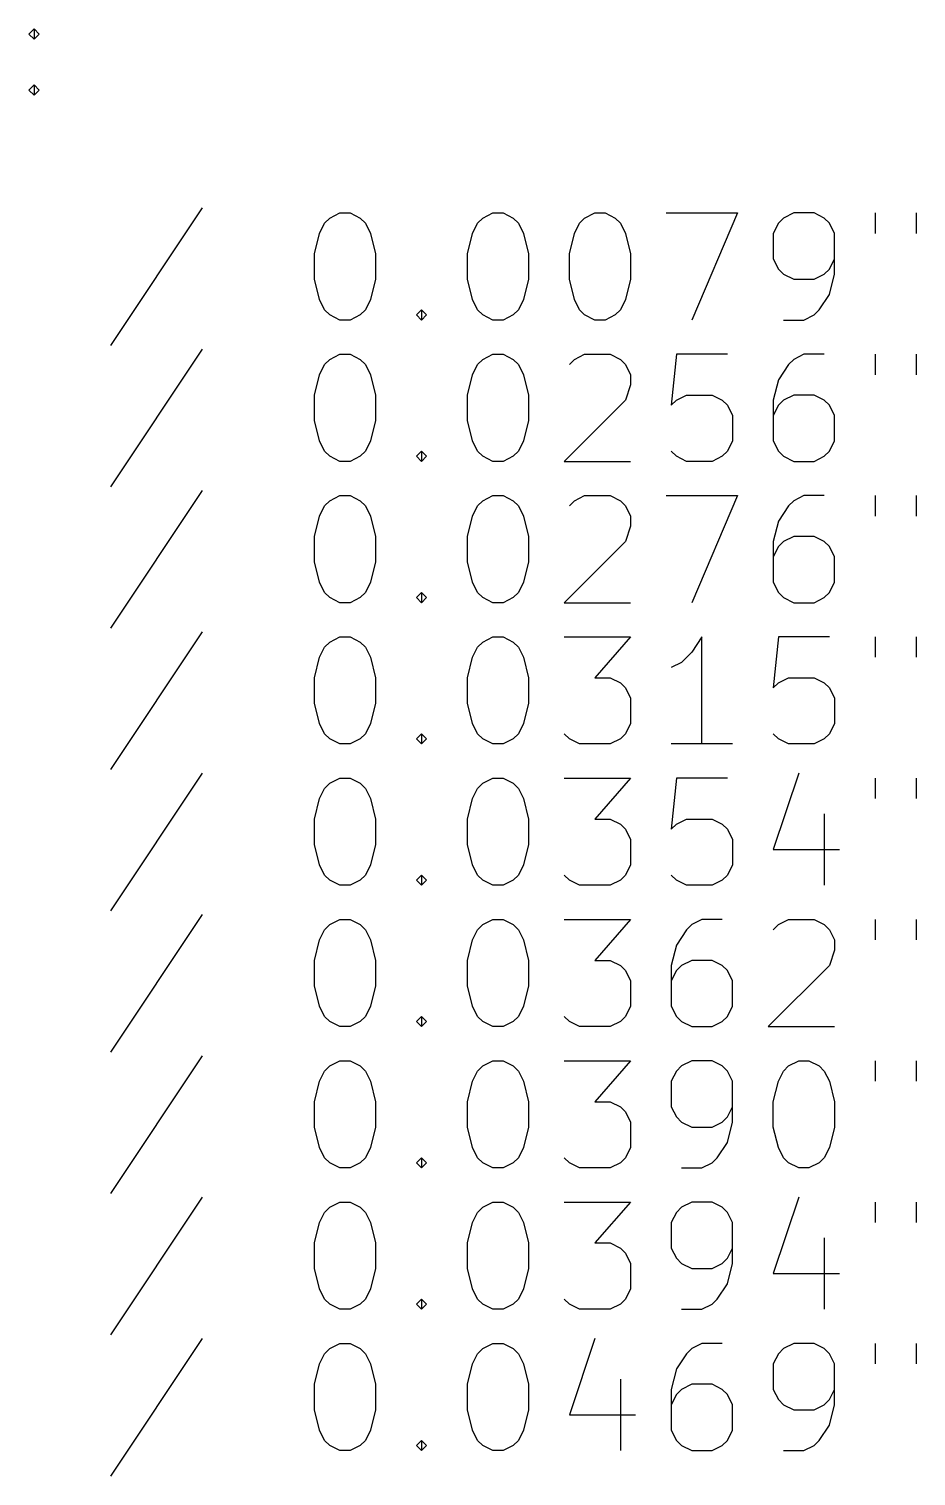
# Model space of a CAD drawing. Extents: x 68 to 170, y -265 to -110.
# Drawn here: x 85.97 to 102.54, y -239.13 to -212.09 of the extents above; entities that cross this region are included whole.
import ezdxf

# ---------------------------------------------------------------- set-up
doc = ezdxf.new("R2010")
doc.units = 0
doc.layers.add('BLACK', color=7, linetype='CONTINUOUS')

msp = doc.modelspace()

# ---------------------------------------------------------------- linework, layer by layer
at = {"layer": 'BLACK', "linetype": 'CONTINUOUS'}
for p, q in [((85.9702, -212.187), (86.0655, -212.092)), ((86.0655, -212.282), (85.9702, -212.187)), ((86.0655, -212.092), (86.1607, -212.187)), ((86.0655, -212.092), (86.0655, -212.282)), ((86.1607, -212.187), (86.0655, -212.282)), ((85.9702, -213.235), (86.0655, -213.139)), ((86.0655, -213.33), (85.9702, -213.235)), ((86.0655, -213.139), (86.1607, -213.235)), ((86.0655, -213.139), (86.0655, -213.33)), ((86.1607, -213.235), (86.0655, -213.33)), ((89.2083, -215.435), (87.494, -218.006)), ((91.3988, -215.911), (91.494, -215.72)), ((91.494, -215.72), (91.5893, -215.625)), ((91.5893, -215.625), (91.7798, -215.53)), ((91.7798, -215.53), (91.9702, -215.53)), ((91.9702, -215.53), (92.1607, -215.625)), ((92.1607, -215.625), (92.256, -215.72)), ((92.256, -215.72), (92.3512, -215.911)), ((94.256, -215.911), (94.3512, -215.72)), ((94.3512, -215.72), (94.4464, -215.625)), ((94.4464, -215.625), (94.6369, -215.53)), ((94.6369, -215.53), (94.8274, -215.53)), ((94.8274, -215.53), (95.0179, -215.625)), ((95.0179, -215.625), (95.1131, -215.72)), ((95.1131, -215.72), (95.2083, -215.911)), ((96.1607, -215.911), (96.256, -215.72)), ((96.256, -215.72), (96.3512, -215.625)), ((96.3512, -215.625), (96.5417, -215.53)), ((96.5417, -215.53), (96.7321, -215.53)), ((96.7321, -215.53), (96.9226, -215.625)), ((96.9226, -215.625), (97.0179, -215.72)), ((97.0179, -215.72), (97.1131, -215.911)), ((97.875, -215.53), (99.2083, -215.53)), ((99.2083, -215.53), (98.3512, -217.53)), ((99.9702, -215.72), (99.875, -215.911)), ((100.065, -215.625), (99.9702, -215.72)), ((100.256, -215.53), (100.065, -215.625)), ((100.637, -215.53), (100.256, -215.53)), ((100.827, -215.625), (100.637, -215.53)), ((100.923, -215.72), (100.827, -215.625)), ((101.018, -215.911), (100.923, -215.72)), ((101.78, -215.53), (101.78, -215.911)), ((102.542, -215.53), (102.542, -215.911)), ((91.3036, -216.292), (91.3988, -215.911)), ((92.3512, -215.911), (92.4464, -216.292)), ((94.1607, -216.292), (94.256, -215.911)), ((95.2083, -215.911), (95.3036, -216.292)), ((96.0655, -216.292), (96.1607, -215.911)), ((97.1131, -215.911), (97.2083, -216.292)), ((99.875, -215.911), (99.875, -216.387)), ((101.018, -216.673), (101.018, -215.911)), ((91.3036, -216.768), (91.3036, -216.292)), ((92.4464, -216.292), (92.4464, -216.768)), ((94.1607, -216.768), (94.1607, -216.292)), ((95.3036, -216.292), (95.3036, -216.768)), ((96.0655, -216.768), (96.0655, -216.292)), ((97.2083, -216.292), (97.2083, -216.768)), ((99.875, -216.387), (99.9702, -216.577)), ((100.923, -216.577), (101.018, -216.387)), ((91.3988, -217.149), (91.3036, -216.768)), ((92.4464, -216.768), (92.3512, -217.149)), ((94.256, -217.149), (94.1607, -216.768)), ((95.3036, -216.768), (95.2083, -217.149)), ((96.1607, -217.149), (96.0655, -216.768)), ((97.2083, -216.768), (97.1131, -217.149)), ((99.9702, -216.577), (100.065, -216.673)), ((100.065, -216.673), (100.256, -216.768)), ((100.256, -216.768), (100.637, -216.768)), ((100.637, -216.768), (100.827, -216.673)), ((100.827, -216.673), (100.923, -216.577)), ((100.923, -217.054), (101.018, -216.673)), ((100.732, -217.339), (100.923, -217.054)), ((91.494, -217.339), (91.3988, -217.149)), ((91.5893, -217.435), (91.494, -217.339)), ((92.256, -217.339), (92.1607, -217.435)), ((92.3512, -217.149), (92.256, -217.339)), ((93.2083, -217.435), (93.3036, -217.339)), ((93.3036, -217.339), (93.3988, -217.435)), ((93.3036, -217.339), (93.3036, -217.53)), ((94.3512, -217.339), (94.256, -217.149)), ((94.4464, -217.435), (94.3512, -217.339)), ((95.1131, -217.339), (95.0179, -217.435)), ((95.2083, -217.149), (95.1131, -217.339)), ((96.256, -217.339), (96.1607, -217.149)), ((96.3512, -217.435), (96.256, -217.339)), ((97.0179, -217.339), (96.9226, -217.435)), ((97.1131, -217.149), (97.0179, -217.339)), ((100.637, -217.435), (100.732, -217.339)), ((91.7798, -217.53), (91.5893, -217.435)), ((91.9702, -217.53), (91.7798, -217.53)), ((92.1607, -217.435), (91.9702, -217.53)), ((93.3036, -217.53), (93.2083, -217.435)), ((93.3988, -217.435), (93.3036, -217.53)), ((94.6369, -217.53), (94.4464, -217.435)), ((94.8274, -217.53), (94.6369, -217.53)), ((95.0179, -217.435), (94.8274, -217.53)), ((96.5417, -217.53), (96.3512, -217.435)), ((96.7321, -217.53), (96.5417, -217.53)), ((96.9226, -217.435), (96.7321, -217.53)), ((100.065, -217.53), (100.446, -217.53)), ((100.446, -217.53), (100.637, -217.435)), ((89.2083, -218.075), (87.494, -220.646)), ((91.3988, -218.551), (91.494, -218.36)), ((91.494, -218.36), (91.5893, -218.265)), ((91.5893, -218.265), (91.7798, -218.17)), ((91.7798, -218.17), (91.9702, -218.17)), ((91.9702, -218.17), (92.1607, -218.265)), ((92.1607, -218.265), (92.256, -218.36)), ((92.256, -218.36), (92.3512, -218.551)), ((94.256, -218.551), (94.3512, -218.36)), ((94.3512, -218.36), (94.4464, -218.265)), ((94.4464, -218.265), (94.6369, -218.17)), ((94.6369, -218.17), (94.8274, -218.17)), ((94.8274, -218.17), (95.0179, -218.265)), ((95.0179, -218.265), (95.1131, -218.36)), ((95.1131, -218.36), (95.2083, -218.551)), ((96.0655, -218.36), (96.1607, -218.265)), ((96.1607, -218.265), (96.3512, -218.17)), ((96.3512, -218.17), (96.8274, -218.17)), ((96.8274, -218.17), (97.0179, -218.265)), ((97.0179, -218.265), (97.1131, -218.36)), ((97.1131, -218.36), (97.2083, -218.551)), ((98.0655, -218.17), (97.9702, -219.122)), ((99.0179, -218.17), (98.0655, -218.17)), ((100.161, -218.36), (99.9702, -218.646)), ((100.256, -218.265), (100.161, -218.36)), ((100.446, -218.17), (100.256, -218.265)), ((100.827, -218.17), (100.446, -218.17)), ((101.78, -218.17), (101.78, -218.551)), ((102.542, -218.17), (102.542, -218.551)), ((91.3036, -218.932), (91.3988, -218.551)), ((92.3512, -218.551), (92.4464, -218.932)), ((94.1607, -218.932), (94.256, -218.551)), ((95.2083, -218.551), (95.3036, -218.932)), ((97.2083, -218.551), (97.2083, -218.741)), ((99.9702, -218.646), (99.875, -219.027)), ((91.3036, -219.408), (91.3036, -218.932)), ((92.4464, -218.932), (92.4464, -219.408)), ((94.1607, -219.408), (94.1607, -218.932)), ((95.3036, -218.932), (95.3036, -219.408)), ((97.2083, -218.741), (97.1131, -219.027)), ((98.0655, -219.027), (98.256, -218.932)), ((98.256, -218.932), (98.7321, -218.932)), ((98.7321, -218.932), (98.9226, -219.027)), ((100.256, -218.932), (100.065, -219.027)), ((100.637, -218.932), (100.256, -218.932)), ((100.827, -219.027), (100.637, -218.932)), ((97.1131, -219.027), (95.9702, -220.17)), ((97.9702, -219.122), (98.0655, -219.027)), ((98.9226, -219.027), (99.0179, -219.122)), ((99.0179, -219.122), (99.1131, -219.313)), ((99.875, -219.027), (99.875, -219.789)), ((99.9702, -219.122), (99.875, -219.313)), ((100.065, -219.027), (99.9702, -219.122)), ((100.923, -219.122), (100.827, -219.027)), ((101.018, -219.313), (100.923, -219.122)), ((91.3988, -219.789), (91.3036, -219.408)), ((92.4464, -219.408), (92.3512, -219.789)), ((94.256, -219.789), (94.1607, -219.408)), ((95.3036, -219.408), (95.2083, -219.789)), ((99.1131, -219.313), (99.1131, -219.789)), ((101.018, -219.789), (101.018, -219.313)), ((91.494, -219.979), (91.3988, -219.789)), ((91.5893, -220.075), (91.494, -219.979)), ((92.256, -219.979), (92.1607, -220.075)), ((92.3512, -219.789), (92.256, -219.979)), ((93.2083, -220.075), (93.3036, -219.979)), ((93.3036, -219.979), (93.3988, -220.075)), ((93.3036, -219.979), (93.3036, -220.17)), ((94.3512, -219.979), (94.256, -219.789)), ((94.4464, -220.075), (94.3512, -219.979)), ((95.1131, -219.979), (95.0179, -220.075)), ((95.2083, -219.789), (95.1131, -219.979)), ((98.0655, -220.075), (97.9702, -219.979)), ((99.0179, -219.979), (98.9226, -220.075)), ((99.1131, -219.789), (99.0179, -219.979)), ((99.875, -219.789), (99.9702, -219.979)), ((99.9702, -219.979), (100.065, -220.075)), ((100.827, -220.075), (100.923, -219.979)), ((100.923, -219.979), (101.018, -219.789)), ((91.7798, -220.17), (91.5893, -220.075)), ((91.9702, -220.17), (91.7798, -220.17)), ((92.1607, -220.075), (91.9702, -220.17)), ((93.3036, -220.17), (93.2083, -220.075)), ((93.3988, -220.075), (93.3036, -220.17)), ((94.6369, -220.17), (94.4464, -220.075)), ((94.8274, -220.17), (94.6369, -220.17)), ((95.0179, -220.075), (94.8274, -220.17)), ((95.9702, -220.17), (97.2083, -220.17)), ((98.256, -220.17), (98.0655, -220.075)), ((98.7321, -220.17), (98.256, -220.17)), ((98.9226, -220.075), (98.7321, -220.17)), ((100.065, -220.075), (100.256, -220.17)), ((100.256, -220.17), (100.637, -220.17)), ((100.637, -220.17), (100.827, -220.075)), ((89.2083, -220.715), (87.494, -223.286)), ((91.5893, -220.905), (91.7798, -220.81)), ((91.7798, -220.81), (91.9702, -220.81)), ((91.9702, -220.81), (92.1607, -220.905)), ((94.4464, -220.905), (94.6369, -220.81)), ((94.6369, -220.81), (94.8274, -220.81)), ((94.8274, -220.81), (95.0179, -220.905)), ((96.1607, -220.905), (96.3512, -220.81)), ((96.3512, -220.81), (96.8274, -220.81)), ((96.8274, -220.81), (97.0179, -220.905)), ((97.875, -220.81), (99.2083, -220.81)), ((99.2083, -220.81), (98.3512, -222.81)), ((100.446, -220.81), (100.256, -220.905)), ((100.827, -220.81), (100.446, -220.81)), ((101.78, -220.81), (101.78, -221.191)), ((102.542, -220.81), (102.542, -221.191)), ((91.3988, -221.191), (91.494, -221)), ((91.494, -221), (91.5893, -220.905)), ((92.1607, -220.905), (92.256, -221)), ((92.256, -221), (92.3512, -221.191)), ((94.256, -221.191), (94.3512, -221)), ((94.3512, -221), (94.4464, -220.905)), ((95.0179, -220.905), (95.1131, -221)), ((95.1131, -221), (95.2083, -221.191)), ((96.0655, -221), (96.1607, -220.905)), ((97.0179, -220.905), (97.1131, -221)), ((97.1131, -221), (97.2083, -221.191)), ((100.161, -221), (99.9702, -221.286)), ((100.256, -220.905), (100.161, -221)), ((91.3036, -221.572), (91.3988, -221.191)), ((92.3512, -221.191), (92.4464, -221.572)), ((94.1607, -221.572), (94.256, -221.191)), ((95.2083, -221.191), (95.3036, -221.572)), ((97.2083, -221.381), (97.1131, -221.667)), ((97.2083, -221.191), (97.2083, -221.381)), ((99.9702, -221.286), (99.875, -221.667)), ((91.3036, -222.048), (91.3036, -221.572)), ((92.4464, -221.572), (92.4464, -222.048)), ((94.1607, -222.048), (94.1607, -221.572)), ((95.3036, -221.572), (95.3036, -222.048)), ((97.1131, -221.667), (95.9702, -222.81)), ((99.875, -221.667), (99.875, -222.429)), ((100.065, -221.667), (99.9702, -221.762)), ((100.256, -221.572), (100.065, -221.667)), ((100.637, -221.572), (100.256, -221.572)), ((100.827, -221.667), (100.637, -221.572)), ((100.923, -221.762), (100.827, -221.667)), ((99.9702, -221.762), (99.875, -221.953)), ((101.018, -221.953), (100.923, -221.762)), ((91.3988, -222.429), (91.3036, -222.048)), ((92.4464, -222.048), (92.3512, -222.429)), ((94.256, -222.429), (94.1607, -222.048)), ((95.3036, -222.048), (95.2083, -222.429)), ((101.018, -222.429), (101.018, -221.953)), ((91.494, -222.619), (91.3988, -222.429)), ((92.3512, -222.429), (92.256, -222.619)), ((94.3512, -222.619), (94.256, -222.429)), ((95.2083, -222.429), (95.1131, -222.619)), ((99.875, -222.429), (99.9702, -222.619)), ((100.923, -222.619), (101.018, -222.429)), ((91.5893, -222.715), (91.494, -222.619)), ((91.7798, -222.81), (91.5893, -222.715)), ((92.1607, -222.715), (91.9702, -222.81)), ((92.256, -222.619), (92.1607, -222.715)), ((93.2083, -222.715), (93.3036, -222.619)), ((93.3036, -222.81), (93.2083, -222.715)), ((93.3036, -222.619), (93.3988, -222.715)), ((93.3036, -222.619), (93.3036, -222.81)), ((93.3988, -222.715), (93.3036, -222.81)), ((94.4464, -222.715), (94.3512, -222.619)), ((94.6369, -222.81), (94.4464, -222.715)), ((95.0179, -222.715), (94.8274, -222.81)), ((95.1131, -222.619), (95.0179, -222.715)), ((99.9702, -222.619), (100.065, -222.715)), ((100.065, -222.715), (100.256, -222.81)), ((100.637, -222.81), (100.827, -222.715)), ((100.827, -222.715), (100.923, -222.619)), ((91.9702, -222.81), (91.7798, -222.81)), ((94.8274, -222.81), (94.6369, -222.81)), ((95.9702, -222.81), (97.2083, -222.81)), ((100.256, -222.81), (100.637, -222.81)), ((89.2083, -223.355), (87.494, -225.926)), ((91.494, -223.64), (91.5893, -223.545)), ((91.5893, -223.545), (91.7798, -223.45)), ((91.7798, -223.45), (91.9702, -223.45)), ((91.9702, -223.45), (92.1607, -223.545)), ((92.1607, -223.545), (92.256, -223.64)), ((94.3512, -223.64), (94.4464, -223.545)), ((94.4464, -223.545), (94.6369, -223.45)), ((94.6369, -223.45), (94.8274, -223.45)), ((94.8274, -223.45), (95.0179, -223.545)), ((95.0179, -223.545), (95.1131, -223.64)), ((95.9702, -223.45), (97.2083, -223.45)), ((97.2083, -223.45), (96.5417, -224.212)), ((98.5417, -223.45), (98.3512, -223.735)), ((98.5417, -225.45), (98.5417, -223.45)), ((99.9702, -223.45), (99.875, -224.402)), ((100.923, -223.45), (99.9702, -223.45)), ((101.78, -223.45), (101.78, -223.831)), ((102.542, -223.45), (102.542, -223.831)), ((91.3036, -224.212), (91.3988, -223.831)), ((91.3988, -223.831), (91.494, -223.64)), ((92.256, -223.64), (92.3512, -223.831)), ((92.3512, -223.831), (92.4464, -224.212)), ((94.1607, -224.212), (94.256, -223.831)), ((94.256, -223.831), (94.3512, -223.64)), ((95.1131, -223.64), (95.2083, -223.831)), ((95.2083, -223.831), (95.3036, -224.212)), ((98.3512, -223.735), (98.1607, -223.926)), ((98.1607, -223.926), (97.9702, -224.021)), ((91.3036, -224.688), (91.3036, -224.212)), ((92.4464, -224.212), (92.4464, -224.688)), ((94.1607, -224.688), (94.1607, -224.212)), ((95.3036, -224.212), (95.3036, -224.688)), ((96.5417, -224.212), (96.8274, -224.212)), ((96.8274, -224.212), (97.0179, -224.307)), ((97.0179, -224.307), (97.1131, -224.402)), ((99.875, -224.402), (99.9702, -224.307)), ((99.9702, -224.307), (100.161, -224.212)), ((100.161, -224.212), (100.637, -224.212)), ((100.637, -224.212), (100.827, -224.307)), ((100.827, -224.307), (100.923, -224.402)), ((97.1131, -224.402), (97.2083, -224.593)), ((97.2083, -224.593), (97.2083, -225.069)), ((100.923, -224.402), (101.018, -224.593)), ((101.018, -224.593), (101.018, -225.069)), ((91.3988, -225.069), (91.3036, -224.688)), ((92.4464, -224.688), (92.3512, -225.069)), ((94.256, -225.069), (94.1607, -224.688)), ((95.3036, -224.688), (95.2083, -225.069)), ((91.494, -225.259), (91.3988, -225.069)), ((92.3512, -225.069), (92.256, -225.259)), ((94.3512, -225.259), (94.256, -225.069)), ((95.2083, -225.069), (95.1131, -225.259)), ((97.2083, -225.069), (97.1131, -225.259)), ((101.018, -225.069), (100.923, -225.259)), ((91.5893, -225.355), (91.494, -225.259)), ((91.7798, -225.45), (91.5893, -225.355)), ((91.9702, -225.45), (91.7798, -225.45)), ((92.1607, -225.355), (91.9702, -225.45)), ((92.256, -225.259), (92.1607, -225.355)), ((93.2083, -225.355), (93.3036, -225.259)), ((93.3036, -225.45), (93.2083, -225.355)), ((93.3036, -225.259), (93.3988, -225.355)), ((93.3036, -225.259), (93.3036, -225.45)), ((93.3988, -225.355), (93.3036, -225.45)), ((94.4464, -225.355), (94.3512, -225.259)), ((94.6369, -225.45), (94.4464, -225.355)), ((94.8274, -225.45), (94.6369, -225.45)), ((95.0179, -225.355), (94.8274, -225.45)), ((95.1131, -225.259), (95.0179, -225.355)), ((96.0655, -225.355), (95.9702, -225.259)), ((96.256, -225.45), (96.0655, -225.355)), ((96.8274, -225.45), (96.256, -225.45)), ((97.0179, -225.355), (96.8274, -225.45)), ((97.1131, -225.259), (97.0179, -225.355)), ((99.1131, -225.45), (97.9702, -225.45)), ((99.9702, -225.355), (99.875, -225.259)), ((100.161, -225.45), (99.9702, -225.355)), ((100.637, -225.45), (100.161, -225.45)), ((100.827, -225.355), (100.637, -225.45)), ((100.923, -225.259), (100.827, -225.355)), ((89.2083, -225.995), (87.494, -228.566)), ((100.351, -225.995), (99.875, -227.423)), ((91.494, -226.28), (91.5893, -226.185)), ((91.5893, -226.185), (91.7798, -226.09)), ((91.7798, -226.09), (91.9702, -226.09)), ((91.9702, -226.09), (92.1607, -226.185)), ((92.1607, -226.185), (92.256, -226.28)), ((94.3512, -226.28), (94.4464, -226.185)), ((94.4464, -226.185), (94.6369, -226.09)), ((94.6369, -226.09), (94.8274, -226.09)), ((94.8274, -226.09), (95.0179, -226.185)), ((95.0179, -226.185), (95.1131, -226.28)), ((95.9702, -226.09), (97.2083, -226.09)), ((97.2083, -226.09), (96.5417, -226.852)), ((98.0655, -226.09), (97.9702, -227.042)), ((99.0179, -226.09), (98.0655, -226.09)), ((101.78, -226.09), (101.78, -226.471)), ((102.542, -226.09), (102.542, -226.471)), ((91.3036, -226.852), (91.3988, -226.471)), ((91.3988, -226.471), (91.494, -226.28)), ((92.256, -226.28), (92.3512, -226.471)), ((92.3512, -226.471), (92.4464, -226.852)), ((94.1607, -226.852), (94.256, -226.471)), ((94.256, -226.471), (94.3512, -226.28)), ((95.1131, -226.28), (95.2083, -226.471)), ((95.2083, -226.471), (95.3036, -226.852)), ((100.827, -226.756), (100.827, -228.09)), ((91.3036, -227.328), (91.3036, -226.852)), ((92.4464, -226.852), (92.4464, -227.328)), ((94.1607, -227.328), (94.1607, -226.852)), ((95.3036, -226.852), (95.3036, -227.328)), ((96.5417, -226.852), (96.8274, -226.852)), ((96.8274, -226.852), (97.0179, -226.947)), ((97.0179, -226.947), (97.1131, -227.042)), ((97.1131, -227.042), (97.2083, -227.233)), ((97.9702, -227.042), (98.0655, -226.947)), ((98.0655, -226.947), (98.256, -226.852)), ((98.256, -226.852), (98.7321, -226.852)), ((98.7321, -226.852), (98.9226, -226.947)), ((98.9226, -226.947), (99.0179, -227.042)), ((99.0179, -227.042), (99.1131, -227.233)), ((91.3988, -227.709), (91.3036, -227.328)), ((92.4464, -227.328), (92.3512, -227.709)), ((94.256, -227.709), (94.1607, -227.328)), ((95.3036, -227.328), (95.2083, -227.709)), ((97.2083, -227.233), (97.2083, -227.709)), ((99.1131, -227.233), (99.1131, -227.709)), ((99.875, -227.423), (101.113, -227.423)), ((91.494, -227.899), (91.3988, -227.709)), ((92.3512, -227.709), (92.256, -227.899)), ((94.3512, -227.899), (94.256, -227.709)), ((95.2083, -227.709), (95.1131, -227.899)), ((97.2083, -227.709), (97.1131, -227.899)), ((99.1131, -227.709), (99.0179, -227.899)), ((91.5893, -227.995), (91.494, -227.899)), ((91.7798, -228.09), (91.5893, -227.995)), ((91.9702, -228.09), (91.7798, -228.09)), ((92.1607, -227.995), (91.9702, -228.09)), ((92.256, -227.899), (92.1607, -227.995)), ((93.2083, -227.995), (93.3036, -227.899)), ((93.3036, -228.09), (93.2083, -227.995)), ((93.3036, -227.899), (93.3988, -227.995)), ((93.3036, -227.899), (93.3036, -228.09)), ((93.3988, -227.995), (93.3036, -228.09)), ((94.4464, -227.995), (94.3512, -227.899)), ((94.6369, -228.09), (94.4464, -227.995)), ((94.8274, -228.09), (94.6369, -228.09)), ((95.0179, -227.995), (94.8274, -228.09)), ((95.1131, -227.899), (95.0179, -227.995)), ((96.0655, -227.995), (95.9702, -227.899)), ((96.256, -228.09), (96.0655, -227.995)), ((96.8274, -228.09), (96.256, -228.09)), ((97.0179, -227.995), (96.8274, -228.09)), ((97.1131, -227.899), (97.0179, -227.995)), ((98.0655, -227.995), (97.9702, -227.899)), ((98.256, -228.09), (98.0655, -227.995)), ((98.7321, -228.09), (98.256, -228.09)), ((98.9226, -227.995), (98.7321, -228.09)), ((99.0179, -227.899), (98.9226, -227.995)), ((89.2083, -228.635), (87.494, -231.206)), ((91.3988, -229.111), (91.494, -228.92)), ((91.494, -228.92), (91.5893, -228.825)), ((91.5893, -228.825), (91.7798, -228.73)), ((91.7798, -228.73), (91.9702, -228.73)), ((91.9702, -228.73), (92.1607, -228.825)), ((92.1607, -228.825), (92.256, -228.92)), ((92.256, -228.92), (92.3512, -229.111)), ((94.256, -229.111), (94.3512, -228.92)), ((94.3512, -228.92), (94.4464, -228.825)), ((94.4464, -228.825), (94.6369, -228.73)), ((94.6369, -228.73), (94.8274, -228.73)), ((94.8274, -228.73), (95.0179, -228.825)), ((95.0179, -228.825), (95.1131, -228.92)), ((95.1131, -228.92), (95.2083, -229.111)), ((95.9702, -228.73), (97.2083, -228.73)), ((97.2083, -228.73), (96.5417, -229.492)), ((98.256, -228.92), (98.0655, -229.206)), ((98.3512, -228.825), (98.256, -228.92)), ((98.5417, -228.73), (98.3512, -228.825)), ((98.9226, -228.73), (98.5417, -228.73)), ((99.875, -228.92), (99.9702, -228.825)), ((99.9702, -228.825), (100.161, -228.73)), ((100.161, -228.73), (100.637, -228.73)), ((100.637, -228.73), (100.827, -228.825)), ((100.827, -228.825), (100.923, -228.92)), ((100.923, -228.92), (101.018, -229.111)), ((101.78, -228.73), (101.78, -229.111)), ((102.542, -228.73), (102.542, -229.111)), ((91.3036, -229.492), (91.3988, -229.111)), ((92.3512, -229.111), (92.4464, -229.492)), ((94.1607, -229.492), (94.256, -229.111)), ((95.2083, -229.111), (95.3036, -229.492)), ((98.0655, -229.206), (97.9702, -229.587)), ((101.018, -229.111), (101.018, -229.301)), ((91.3036, -229.968), (91.3036, -229.492)), ((92.4464, -229.492), (92.4464, -229.968)), ((94.1607, -229.968), (94.1607, -229.492)), ((95.3036, -229.492), (95.3036, -229.968)), ((96.5417, -229.492), (96.8274, -229.492)), ((96.8274, -229.492), (97.0179, -229.587)), ((98.3512, -229.492), (98.1607, -229.587)), ((98.7321, -229.492), (98.3512, -229.492)), ((98.9226, -229.587), (98.7321, -229.492)), ((101.018, -229.301), (100.923, -229.587)), ((97.0179, -229.587), (97.1131, -229.682)), ((97.1131, -229.682), (97.2083, -229.873)), ((97.9702, -229.587), (97.9702, -230.349)), ((98.0655, -229.682), (97.9702, -229.873)), ((98.1607, -229.587), (98.0655, -229.682)), ((99.0179, -229.682), (98.9226, -229.587)), ((99.1131, -229.873), (99.0179, -229.682)), ((100.923, -229.587), (99.7798, -230.73)), ((91.3988, -230.349), (91.3036, -229.968)), ((92.4464, -229.968), (92.3512, -230.349)), ((94.256, -230.349), (94.1607, -229.968)), ((95.3036, -229.968), (95.2083, -230.349)), ((97.2083, -229.873), (97.2083, -230.349)), ((99.1131, -230.349), (99.1131, -229.873)), ((91.494, -230.539), (91.3988, -230.349)), ((91.5893, -230.635), (91.494, -230.539)), ((92.256, -230.539), (92.1607, -230.635)), ((92.3512, -230.349), (92.256, -230.539)), ((93.2083, -230.635), (93.3036, -230.539)), ((93.3036, -230.539), (93.3988, -230.635)), ((93.3036, -230.539), (93.3036, -230.73)), ((94.3512, -230.539), (94.256, -230.349)), ((94.4464, -230.635), (94.3512, -230.539)), ((95.1131, -230.539), (95.0179, -230.635)), ((95.2083, -230.349), (95.1131, -230.539)), ((96.0655, -230.635), (95.9702, -230.539)), ((97.1131, -230.539), (97.0179, -230.635)), ((97.2083, -230.349), (97.1131, -230.539)), ((97.9702, -230.349), (98.0655, -230.539)), ((98.0655, -230.539), (98.1607, -230.635)), ((98.9226, -230.635), (99.0179, -230.539)), ((99.0179, -230.539), (99.1131, -230.349)), ((91.7798, -230.73), (91.5893, -230.635)), ((91.9702, -230.73), (91.7798, -230.73)), ((92.1607, -230.635), (91.9702, -230.73)), ((93.3036, -230.73), (93.2083, -230.635)), ((93.3988, -230.635), (93.3036, -230.73)), ((94.6369, -230.73), (94.4464, -230.635)), ((94.8274, -230.73), (94.6369, -230.73)), ((95.0179, -230.635), (94.8274, -230.73)), ((96.256, -230.73), (96.0655, -230.635)), ((96.8274, -230.73), (96.256, -230.73)), ((97.0179, -230.635), (96.8274, -230.73)), ((98.1607, -230.635), (98.3512, -230.73)), ((98.3512, -230.73), (98.7321, -230.73)), ((98.7321, -230.73), (98.9226, -230.635)), ((99.7798, -230.73), (101.018, -230.73)), ((89.2083, -231.275), (87.494, -233.846)), ((91.5893, -231.465), (91.7798, -231.37)), ((91.7798, -231.37), (91.9702, -231.37)), ((91.9702, -231.37), (92.1607, -231.465)), ((94.4464, -231.465), (94.6369, -231.37)), ((94.6369, -231.37), (94.8274, -231.37)), ((94.8274, -231.37), (95.0179, -231.465)), ((95.9702, -231.37), (97.2083, -231.37)), ((97.2083, -231.37), (96.5417, -232.132)), ((98.3512, -231.37), (98.1607, -231.465)), ((98.7321, -231.37), (98.3512, -231.37)), ((98.9226, -231.465), (98.7321, -231.37)), ((100.161, -231.465), (100.351, -231.37)), ((100.351, -231.37), (100.542, -231.37)), ((100.542, -231.37), (100.732, -231.465)), ((101.78, -231.37), (101.78, -231.751)), ((102.542, -231.37), (102.542, -231.751)), ((91.3988, -231.751), (91.494, -231.56)), ((91.494, -231.56), (91.5893, -231.465)), ((92.1607, -231.465), (92.256, -231.56)), ((92.256, -231.56), (92.3512, -231.751)), ((94.256, -231.751), (94.3512, -231.56)), ((94.3512, -231.56), (94.4464, -231.465)), ((95.0179, -231.465), (95.1131, -231.56)), ((95.1131, -231.56), (95.2083, -231.751)), ((98.0655, -231.56), (97.9702, -231.751)), ((98.1607, -231.465), (98.0655, -231.56)), ((99.0179, -231.56), (98.9226, -231.465)), ((99.1131, -231.751), (99.0179, -231.56)), ((99.9702, -231.751), (100.065, -231.56)), ((100.065, -231.56), (100.161, -231.465)), ((100.732, -231.465), (100.827, -231.56)), ((100.827, -231.56), (100.923, -231.751)), ((91.3036, -232.132), (91.3988, -231.751)), ((92.3512, -231.751), (92.4464, -232.132)), ((94.1607, -232.132), (94.256, -231.751)), ((95.2083, -231.751), (95.3036, -232.132)), ((97.9702, -231.751), (97.9702, -232.227)), ((99.1131, -232.513), (99.1131, -231.751)), ((99.875, -232.132), (99.9702, -231.751)), ((100.923, -231.751), (101.018, -232.132)), ((91.3036, -232.608), (91.3036, -232.132)), ((92.4464, -232.132), (92.4464, -232.608)), ((94.1607, -232.608), (94.1607, -232.132)), ((95.3036, -232.132), (95.3036, -232.608)), ((96.5417, -232.132), (96.8274, -232.132)), ((96.8274, -232.132), (97.0179, -232.227)), ((99.875, -232.608), (99.875, -232.132)), ((101.018, -232.132), (101.018, -232.608)), ((97.0179, -232.227), (97.1131, -232.322)), ((97.1131, -232.322), (97.2083, -232.513)), ((97.9702, -232.227), (98.0655, -232.417)), ((98.0655, -232.417), (98.1607, -232.513)), ((98.9226, -232.513), (99.0179, -232.417)), ((99.0179, -232.417), (99.1131, -232.227)), ((91.3988, -232.989), (91.3036, -232.608)), ((92.4464, -232.608), (92.3512, -232.989)), ((94.256, -232.989), (94.1607, -232.608)), ((95.3036, -232.608), (95.2083, -232.989)), ((97.2083, -232.513), (97.2083, -232.989)), ((98.1607, -232.513), (98.3512, -232.608)), ((98.3512, -232.608), (98.7321, -232.608)), ((98.7321, -232.608), (98.9226, -232.513)), ((99.0179, -232.894), (99.1131, -232.513)), ((99.9702, -232.989), (99.875, -232.608)), ((101.018, -232.608), (100.923, -232.989)), ((91.494, -233.179), (91.3988, -232.989)), ((92.3512, -232.989), (92.256, -233.179)), ((94.3512, -233.179), (94.256, -232.989)), ((95.2083, -232.989), (95.1131, -233.179)), ((97.2083, -232.989), (97.1131, -233.179)), ((98.8274, -233.179), (99.0179, -232.894)), ((100.065, -233.179), (99.9702, -232.989)), ((100.923, -232.989), (100.827, -233.179)), ((91.5893, -233.275), (91.494, -233.179)), ((91.7798, -233.37), (91.5893, -233.275)), ((92.1607, -233.275), (91.9702, -233.37)), ((92.256, -233.179), (92.1607, -233.275)), ((93.2083, -233.275), (93.3036, -233.179)), ((93.3036, -233.37), (93.2083, -233.275)), ((93.3036, -233.179), (93.3988, -233.275)), ((93.3036, -233.179), (93.3036, -233.37)), ((93.3988, -233.275), (93.3036, -233.37)), ((94.4464, -233.275), (94.3512, -233.179)), ((94.6369, -233.37), (94.4464, -233.275)), ((95.0179, -233.275), (94.8274, -233.37)), ((95.1131, -233.179), (95.0179, -233.275)), ((96.0655, -233.275), (95.9702, -233.179)), ((96.256, -233.37), (96.0655, -233.275)), ((97.0179, -233.275), (96.8274, -233.37)), ((97.1131, -233.179), (97.0179, -233.275)), ((98.5417, -233.37), (98.7321, -233.275)), ((98.7321, -233.275), (98.8274, -233.179)), ((100.161, -233.275), (100.065, -233.179)), ((100.351, -233.37), (100.161, -233.275)), ((100.732, -233.275), (100.542, -233.37)), ((100.827, -233.179), (100.732, -233.275)), ((91.9702, -233.37), (91.7798, -233.37)), ((94.8274, -233.37), (94.6369, -233.37)), ((96.8274, -233.37), (96.256, -233.37)), ((98.1607, -233.37), (98.5417, -233.37)), ((100.542, -233.37), (100.351, -233.37)), ((89.2083, -233.915), (87.494, -236.486)), ((91.494, -234.2), (91.5893, -234.105)), ((91.5893, -234.105), (91.7798, -234.01)), ((91.7798, -234.01), (91.9702, -234.01)), ((91.9702, -234.01), (92.1607, -234.105)), ((92.1607, -234.105), (92.256, -234.2)), ((94.3512, -234.2), (94.4464, -234.105)), ((94.4464, -234.105), (94.6369, -234.01)), ((94.6369, -234.01), (94.8274, -234.01)), ((94.8274, -234.01), (95.0179, -234.105)), ((95.0179, -234.105), (95.1131, -234.2)), ((95.9702, -234.01), (97.2083, -234.01)), ((97.2083, -234.01), (96.5417, -234.772)), ((98.1607, -234.105), (98.0655, -234.2)), ((98.3512, -234.01), (98.1607, -234.105)), ((98.7321, -234.01), (98.3512, -234.01)), ((98.9226, -234.105), (98.7321, -234.01)), ((99.0179, -234.2), (98.9226, -234.105)), ((100.351, -233.915), (99.875, -235.343)), ((101.78, -234.01), (101.78, -234.391)), ((102.542, -234.01), (102.542, -234.391)), ((91.3988, -234.391), (91.494, -234.2)), ((92.256, -234.2), (92.3512, -234.391)), ((94.256, -234.391), (94.3512, -234.2)), ((95.1131, -234.2), (95.2083, -234.391)), ((98.0655, -234.2), (97.9702, -234.391)), ((99.1131, -234.391), (99.0179, -234.2)), ((91.3036, -234.772), (91.3988, -234.391)), ((92.3512, -234.391), (92.4464, -234.772)), ((94.1607, -234.772), (94.256, -234.391)), ((95.2083, -234.391), (95.3036, -234.772)), ((97.9702, -234.391), (97.9702, -234.867)), ((99.1131, -235.153), (99.1131, -234.391)), ((91.3036, -235.248), (91.3036, -234.772)), ((92.4464, -234.772), (92.4464, -235.248)), ((94.1607, -235.248), (94.1607, -234.772)), ((95.3036, -234.772), (95.3036, -235.248)), ((96.5417, -234.772), (96.8274, -234.772)), ((96.8274, -234.772), (97.0179, -234.867)), ((97.0179, -234.867), (97.1131, -234.962)), ((97.9702, -234.867), (98.0655, -235.057)), ((99.0179, -235.057), (99.1131, -234.867)), ((100.827, -234.676), (100.827, -236.01)), ((97.1131, -234.962), (97.2083, -235.153)), ((97.2083, -235.153), (97.2083, -235.629)), ((98.0655, -235.057), (98.1607, -235.153)), ((98.1607, -235.153), (98.3512, -235.248)), ((98.7321, -235.248), (98.9226, -235.153)), ((98.9226, -235.153), (99.0179, -235.057)), ((99.0179, -235.534), (99.1131, -235.153)), ((91.3988, -235.629), (91.3036, -235.248)), ((92.4464, -235.248), (92.3512, -235.629)), ((94.256, -235.629), (94.1607, -235.248)), ((95.3036, -235.248), (95.2083, -235.629)), ((98.3512, -235.248), (98.7321, -235.248)), ((99.875, -235.343), (101.113, -235.343)), ((91.494, -235.819), (91.3988, -235.629)), ((92.3512, -235.629), (92.256, -235.819)), ((94.3512, -235.819), (94.256, -235.629)), ((95.2083, -235.629), (95.1131, -235.819)), ((97.2083, -235.629), (97.1131, -235.819)), ((98.8274, -235.819), (99.0179, -235.534)), ((91.5893, -235.915), (91.494, -235.819)), ((91.7798, -236.01), (91.5893, -235.915)), ((92.1607, -235.915), (91.9702, -236.01)), ((92.256, -235.819), (92.1607, -235.915)), ((93.2083, -235.915), (93.3036, -235.819)), ((93.3036, -236.01), (93.2083, -235.915)), ((93.3036, -235.819), (93.3988, -235.915)), ((93.3036, -235.819), (93.3036, -236.01)), ((93.3988, -235.915), (93.3036, -236.01)), ((94.4464, -235.915), (94.3512, -235.819)), ((94.6369, -236.01), (94.4464, -235.915)), ((95.0179, -235.915), (94.8274, -236.01)), ((95.1131, -235.819), (95.0179, -235.915)), ((96.0655, -235.915), (95.9702, -235.819)), ((96.256, -236.01), (96.0655, -235.915)), ((97.0179, -235.915), (96.8274, -236.01)), ((97.1131, -235.819), (97.0179, -235.915)), ((98.5417, -236.01), (98.7321, -235.915)), ((98.7321, -235.915), (98.8274, -235.819)), ((91.9702, -236.01), (91.7798, -236.01)), ((94.8274, -236.01), (94.6369, -236.01)), ((96.8274, -236.01), (96.256, -236.01)), ((98.1607, -236.01), (98.5417, -236.01)), ((89.2083, -236.555), (87.494, -239.126)), ((91.494, -236.84), (91.5893, -236.745)), ((91.5893, -236.745), (91.7798, -236.65)), ((91.7798, -236.65), (91.9702, -236.65)), ((91.9702, -236.65), (92.1607, -236.745)), ((92.1607, -236.745), (92.256, -236.84)), ((94.3512, -236.84), (94.4464, -236.745)), ((94.4464, -236.745), (94.6369, -236.65)), ((94.6369, -236.65), (94.8274, -236.65)), ((94.8274, -236.65), (95.0179, -236.745)), ((95.0179, -236.745), (95.1131, -236.84)), ((96.5417, -236.555), (96.0655, -237.983)), ((98.3512, -236.745), (98.256, -236.84)), ((98.5417, -236.65), (98.3512, -236.745)), ((98.9226, -236.65), (98.5417, -236.65)), ((100.065, -236.745), (99.9702, -236.84)), ((100.256, -236.65), (100.065, -236.745)), ((100.637, -236.65), (100.256, -236.65)), ((100.827, -236.745), (100.637, -236.65)), ((100.923, -236.84), (100.827, -236.745)), ((101.78, -236.65), (101.78, -237.031)), ((102.542, -236.65), (102.542, -237.031)), ((91.3036, -237.412), (91.3988, -237.031)), ((91.3988, -237.031), (91.494, -236.84)), ((92.256, -236.84), (92.3512, -237.031)), ((92.3512, -237.031), (92.4464, -237.412)), ((94.1607, -237.412), (94.256, -237.031)), ((94.256, -237.031), (94.3512, -236.84)), ((95.1131, -236.84), (95.2083, -237.031)), ((95.2083, -237.031), (95.3036, -237.412)), ((98.256, -236.84), (98.0655, -237.126)), ((99.9702, -236.84), (99.875, -237.031)), ((99.875, -237.031), (99.875, -237.507)), ((101.018, -237.031), (100.923, -236.84)), ((101.018, -237.793), (101.018, -237.031)), ((97.0179, -237.316), (97.0179, -238.65)), ((98.0655, -237.126), (97.9702, -237.507)), ((91.3036, -237.888), (91.3036, -237.412)), ((92.4464, -237.412), (92.4464, -237.888)), ((94.1607, -237.888), (94.1607, -237.412)), ((95.3036, -237.412), (95.3036, -237.888)), ((97.9702, -237.507), (97.9702, -238.269)), ((98.0655, -237.602), (97.9702, -237.793)), ((98.1607, -237.507), (98.0655, -237.602)), ((98.3512, -237.412), (98.1607, -237.507)), ((98.7321, -237.412), (98.3512, -237.412)), ((98.9226, -237.507), (98.7321, -237.412)), ((99.0179, -237.602), (98.9226, -237.507)), ((99.1131, -237.793), (99.0179, -237.602)), ((99.875, -237.507), (99.9702, -237.697)), ((100.923, -237.697), (101.018, -237.507)), ((91.3988, -238.269), (91.3036, -237.888)), ((92.4464, -237.888), (92.3512, -238.269)), ((94.256, -238.269), (94.1607, -237.888)), ((95.3036, -237.888), (95.2083, -238.269)), ((99.1131, -238.269), (99.1131, -237.793)), ((99.9702, -237.697), (100.065, -237.793)), ((100.065, -237.793), (100.256, -237.888)), ((100.256, -237.888), (100.637, -237.888)), ((100.637, -237.888), (100.827, -237.793)), ((100.827, -237.793), (100.923, -237.697)), ((100.923, -238.174), (101.018, -237.793)), ((96.0655, -237.983), (97.3036, -237.983)), ((91.494, -238.459), (91.3988, -238.269)), ((92.3512, -238.269), (92.256, -238.459)), ((94.3512, -238.459), (94.256, -238.269)), ((95.2083, -238.269), (95.1131, -238.459)), ((97.9702, -238.269), (98.0655, -238.459)), ((99.0179, -238.459), (99.1131, -238.269)), ((100.732, -238.459), (100.923, -238.174)), ((91.5893, -238.555), (91.494, -238.459)), ((91.7798, -238.65), (91.5893, -238.555)), ((91.9702, -238.65), (91.7798, -238.65)), ((92.1607, -238.555), (91.9702, -238.65)), ((92.256, -238.459), (92.1607, -238.555)), ((93.2083, -238.555), (93.3036, -238.459)), ((93.3036, -238.65), (93.2083, -238.555)), ((93.3036, -238.459), (93.3988, -238.555)), ((93.3036, -238.459), (93.3036, -238.65)), ((93.3988, -238.555), (93.3036, -238.65)), ((94.4464, -238.555), (94.3512, -238.459)), ((94.6369, -238.65), (94.4464, -238.555)), ((94.8274, -238.65), (94.6369, -238.65)), ((95.0179, -238.555), (94.8274, -238.65)), ((95.1131, -238.459), (95.0179, -238.555)), ((98.0655, -238.459), (98.1607, -238.555)), ((98.1607, -238.555), (98.3512, -238.65)), ((98.3512, -238.65), (98.7321, -238.65)), ((98.7321, -238.65), (98.9226, -238.555)), ((98.9226, -238.555), (99.0179, -238.459)), ((100.065, -238.65), (100.446, -238.65)), ((100.446, -238.65), (100.637, -238.555)), ((100.637, -238.555), (100.732, -238.459))]:
    msp.add_line(p, q, dxfattribs=at)

doc.saveas('drawing.dxf')
